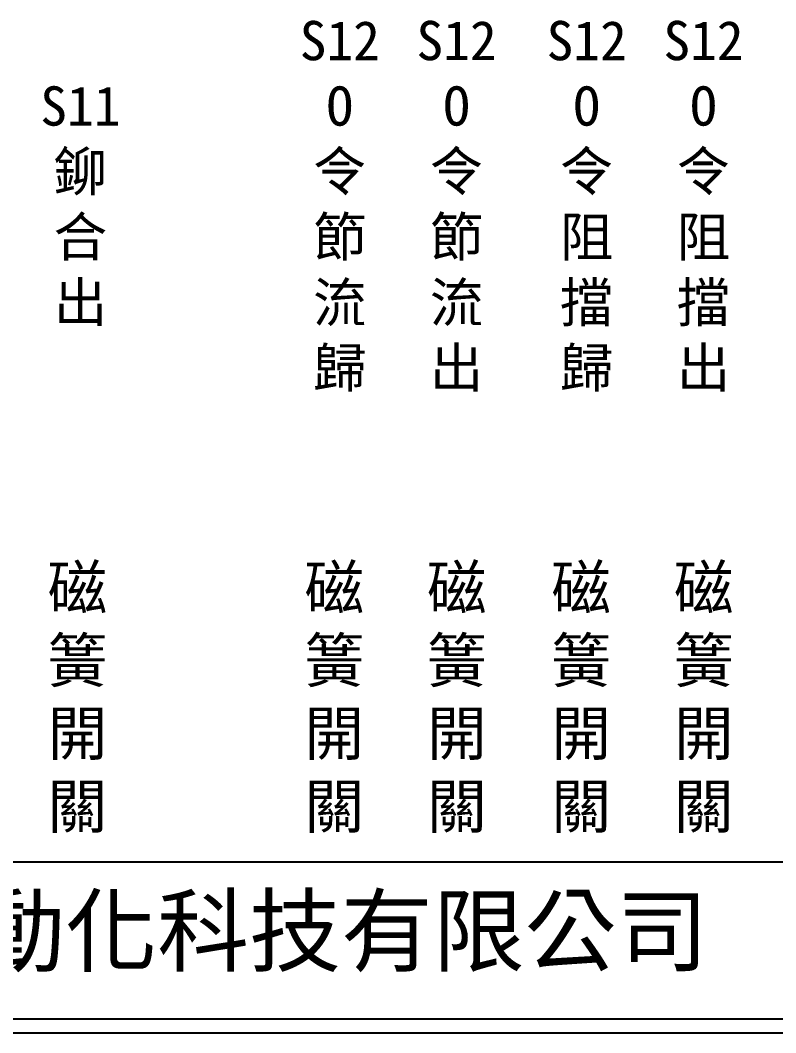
# Model space of a CAD drawing. Extents: x 275 to 562, y 265 to 469.
# Drawn here: x 342.2 to 409.5, y 264.9 to 355.2 of the extents above; entities that cross this region are included whole.
import ezdxf

# ---------------------------------------------------------------- set-up
doc = ezdxf.new("R2010")
doc.units = 0
doc.layers.add('圖框層', color=7, linetype='CONTINUOUS')
doc.layers.add('標尺寸層', color=3, linetype='CONTINUOUS')
doc.styles.add('CNS', font='romanc.shx', dxfattribs={"bigfont": 'chineset.shx'})
doc.styles.add('STSL', font='kaiu.ttf')

msp = doc.modelspace()

# ---------------------------------------------------------------- linework, layer by layer
at = {"layer": '圖框層', "color": 7}
for p, q in [((276.148, 280.195), (560.648, 280.195)), ((276.148, 266.195), (560.648, 266.195)), ((274.898, 264.945), (561.898, 264.945))]:
    msp.add_line(p, q, dxfattribs=at)

# ---------------------------------------------------------------- texts
at = {"layer": '圖框層', "color": 4, "style": 'STSL'}
msp.add_text('泓陞自動化科技有限公司', height=6, dxfattribs=at).set_placement((313.501, 271.022))
at = {"layer": '標尺寸層', "color": 7, "width": 4.96081, "attachment_point": 5, "style": 'CNS'}
for s, insert, char_height in [('{\\fDFKai-SB|b0|i0|c136|p65;S12\\PO令節流歸}', (370.69, 338.618), 3.5), ('{\\fDFKai-SB|b0|i0|c136|p65;S12\\PO令節流出}', (381.096, 338.618), 3.5), ('{\\fDFKai-SB|b0|i0|c136|p65;S12\\PO令阻擋歸}', (392.69, 338.618), 3.5), ('{\\fDFKai-SB|b0|i0|c136|p65;S12\\PO令阻擋出}', (403.096, 338.618), 3.5), ('{\\fDFKai-SB|b0|i0|c136|p65;S11鉚合出}', (347.574, 338.618), 3.5), ('{\\fDFKai-SB|b0|i0|c136|p65;磁簧開關}', (347.311, 294.669), 3.9), ('{\\fDFKai-SB|b0|i0|c136|p65;磁簧開關}', (370.197, 294.669), 3.9), ('{\\fDFKai-SB|b0|i0|c136|p65;磁簧開關}', (381.118, 294.669), 3.9), ('{\\fDFKai-SB|b0|i0|c136|p65;磁簧開關}', (392.197, 294.669), 3.9), ('{\\fDFKai-SB|b0|i0|c136|p65;磁簧開關}', (403.118, 294.669), 3.9)]:
    msp.add_mtext(s, dxfattribs=dict(at, insert=insert, char_height=char_height))

doc.saveas('drawing.dxf')
